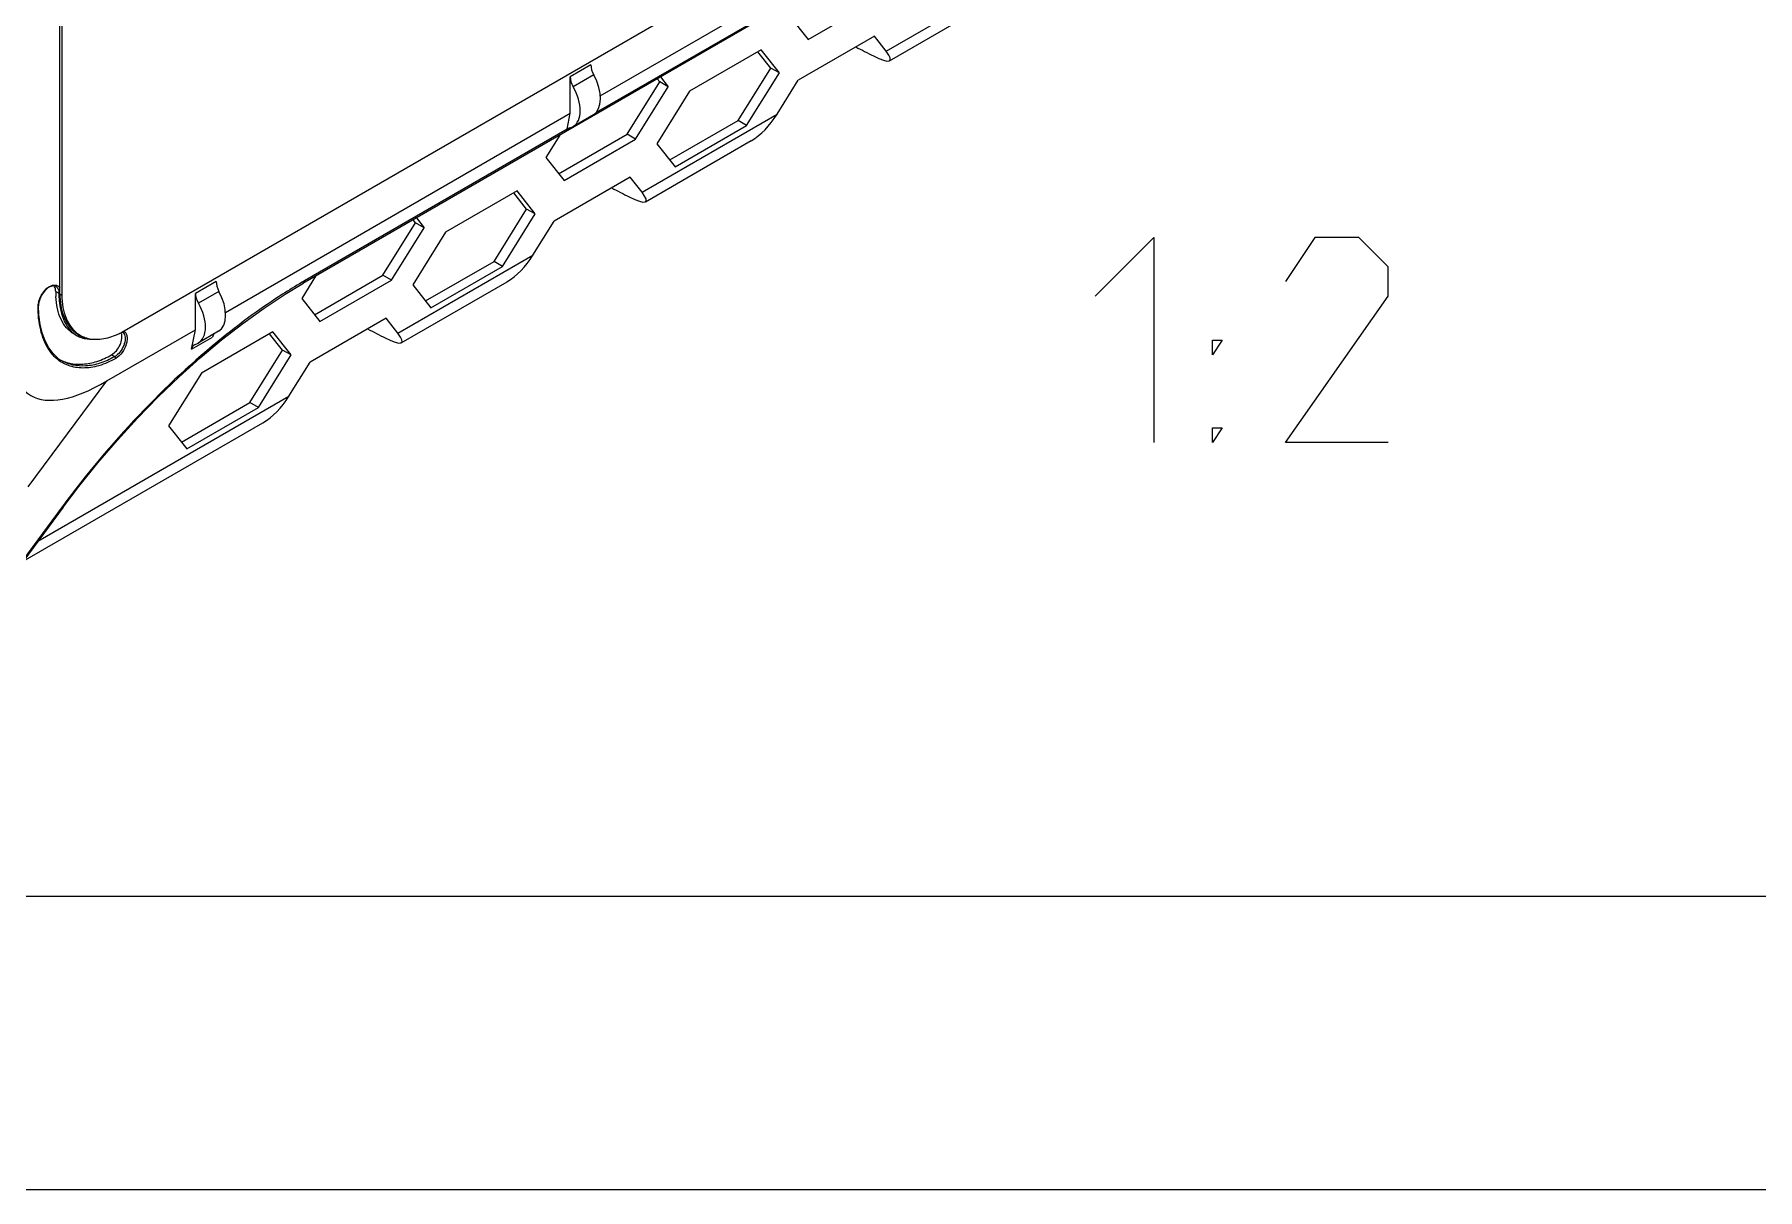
# Model space of a CAD drawing. Header units: millimetres. Extents: x 0 to 594, y 0 to 420.
# Drawn here: x 356.86 to 386.28, y 0 to 19.71 of the extents above; entities that cross this region are included whole.
import ezdxf

# ---------------------------------------------------------------- set-up
doc = ezdxf.new("R2010")
doc.units = ezdxf.units.MM
doc.header["$LTSCALE"] = 32.67
doc.layers.get('0').update_dxf_attribs({"linetype": 'CONTINUOUS'})
doc.layers.add('AUSFORMSCHRAEGEN', color=7, linetype='CONTINUOUS')
doc.layers.add('RUNDUNGEN', color=7, linetype='CONTINUOUS')

msp = doc.modelspace()

# ---------------------------------------------------------------- linework, layer by layer
at = {"color": 7, "linetype": 'CONTINUOUS'}
for p, q in [((357.2929, 15.2856), (357.2929, 35.4532)), ((357.3282, 35.2695), (357.3282, 15.2652)), ((358.3889, 14.6528), (373.4238, 23.3332)), ((366.4042, 18.3423), (366.0528, 18.1393)), ((357.2929, 15.2856), (357.3282, 15.2652)), ((357.6041, 14.6), (357.6395, 14.5796)), ((360.004, 14.6471), (359.6525, 14.4442)), ((589, 5), (20, 5))]:
    msp.add_line(p, q, dxfattribs=at)
at = {"color": 2, "linetype": 'CONTINUOUS'}
msp.add_line((0, 0), (594, 0), dxfattribs=at)
for points in [[(374.9761, 15.2479), (375.9762, 16.2479), (375.9762, 12.7479)], [(379.9762, 12.7479), (378.2262, 12.7479), (379.9762, 15.2479), (379.9762, 15.7479), (379.4762, 16.2479), (378.7262, 16.2479), (378.2262, 15.4979)], [(376.9761, 14.2479), (376.9761, 14.4979), (377.1428, 14.4979), (376.9761, 14.2479)], [(376.9761, 12.7479), (376.9761, 12.9979), (377.1428, 12.9979), (376.9761, 12.7479)]]:
    msp.add_lwpolyline(points, dxfattribs=at)
at = {"color": 7, "linetype": 'CONTINUOUS'}
for centre, radius, start, end in [((357.8514, 15.0246), 0.4915, 229.28978, 236.32578), ((357.8393, 15.0071), 0.4702, 236.37373, 239.99359), ((357.8757, 14.9885), 0.4722, 235.04942, 239.98677), ((357.913, 15.1585), 0.6474, 266.07822, 268.32877), ((357.8182, 15.6218), 1.1241, 292.25675, 294.30024), ((357.7989, 15.665), 1.1714, 294.29281, 296.26628), ((357.7705, 15.7225), 1.2356, 296.26803, 300.03266)]:
    msp.add_arc(centre, radius, start, end, dxfattribs=at)
for points, knots in [([(357.2929, 15.2856), (357.2929, 15.2204), (357.3023, 15.0947), (357.3475, 14.9187), (357.4216, 14.7678), (357.4919, 14.6856), (357.5308, 14.6521)], [0, 0, 0, 0, 0.2812328, 0.5404342, 0.7786606, 1, 1, 1, 1]), ([(357.3282, 15.2652), (357.3282, 15.1948), (357.3392, 15.0597), (357.3918, 14.8719), (357.4783, 14.7144), (357.5603, 14.6327), (357.6052, 14.6014)], [0, 0, 0, 0, 0.2834559, 0.5428177, 0.7797, 1, 1, 1, 1]), ([(357.6395, 14.5796), (357.6735, 14.5599), (357.7483, 14.5287), (357.828, 14.5154), (357.8687, 14.5126)], [0, 0, 0, 0, 0.490822, 1, 1, 1, 1]), ([(357.8941, 14.5114), (357.9221, 14.5106), (358.0417, 14.5147), (358.1594, 14.5468), (358.244, 14.5815)], [0, 0, 0, 0, 0.2347579, 1, 1, 1, 1])]:
    msp.add_open_spline(points, degree=3, knots=knots, dxfattribs=at)
at = {"layer": 'AUSFORMSCHRAEGEN', "color": 7, "linetype": 'CONTINUOUS'}
for p, q in [((366.5223, 18.6648), (373.3444, 22.6035)), ((373.291, 22.3321), (366.4527, 18.384)), ((371.4039, 19.4265), (373.7095, 20.7576)), ((370.0711, 19.6266), (371.2932, 20.3322)), ((369.7603, 20.0212), (370.0711, 19.6266)), ((369.2696, 19.4527), (368.0472, 18.747)), ((369.5804, 19.0583), (369.2696, 19.4527)), ((371.2026, 19.6842), (369.904, 18.9344)), ((371.4039, 19.4265), (371.2026, 19.6842)), ((366.3627, 19.1938), (366.0091, 18.9897)), ((368.876, 18.2463), (369.4331, 19.1398)), ((369.4331, 19.1398), (369.2125, 19.4197)), ((369.5804, 19.0583), (369.4331, 19.1398)), ((366.0091, 18.3685), (366.0091, 18.9897)), ((366.4105, 19.0236), (366.0595, 18.821)), ((366.9797, 18.0107), (367.5366, 18.9038)), ((367.5366, 18.9038), (367.495, 18.9567)), ((367.6839, 18.8224), (367.5366, 18.9038)), ((367.5521, 18.9897), (367.6839, 18.8224)), ((369.0211, 18.1612), (369.5804, 19.0583)), ((369.5411, 18.351), (369.904, 18.9344)), ((367.1248, 17.9255), (367.6839, 18.8224)), ((368.0472, 18.747), (367.4879, 17.8499)), ((360.1222, 14.9697), (366.0091, 18.3685)), ((365.9472, 18.073), (366.3039, 18.2789)), ((365.9557, 18.0971), (366.0091, 18.3685)), ((367.2355, 17.0199), (369.5411, 18.351)), ((367.7072, 17.5715), (368.876, 18.2463)), ((369.0211, 18.1612), (368.876, 18.2463)), ((365.9557, 18.0971), (361.4705, 15.5076)), ((365.829, 17.9948), (365.5919, 17.6146)), ((365.8113, 17.3361), (366.9797, 18.0107)), ((366.0033, 18.1186), (366.0532, 18.1397)), ((367.1248, 17.9255), (366.9797, 18.0107)), ((367.7987, 17.4555), (369.0211, 18.1612)), ((365.9027, 17.22), (367.1248, 17.9255)), ((367.4879, 17.8499), (367.7987, 17.4555)), ((365.5919, 17.6146), (365.9027, 17.22)), ((367.0342, 17.2776), (365.7356, 16.5278)), ((367.2355, 17.0199), (367.0342, 17.2776)), ((365.1009, 17.046), (363.8786, 16.3402)), ((365.2644, 16.733), (365.0438, 17.013)), ((365.4117, 16.6515), (365.1009, 17.046)), ((362.8113, 15.6041), (363.3682, 16.4972)), ((363.3682, 16.4972), (363.3266, 16.5501)), ((363.5155, 16.4158), (363.3682, 16.4972)), ((363.3837, 16.5831), (363.5155, 16.4158)), ((364.7074, 15.8396), (365.2644, 16.733)), ((364.8524, 15.7545), (365.4117, 16.6515)), ((365.4117, 16.6515), (365.2644, 16.733)), ((365.3727, 15.9444), (365.7356, 16.5278)), ((362.9564, 15.5189), (363.5155, 16.4158)), ((363.8786, 16.3402), (363.3193, 15.4431)), ((363.0671, 14.6133), (365.3727, 15.9444)), ((361.6429, 14.9295), (362.8113, 15.6041)), ((362.9564, 15.5189), (362.8113, 15.6041)), ((363.5386, 15.1648), (364.7074, 15.8396)), ((363.63, 15.0487), (364.8524, 15.7545)), ((364.8524, 15.7545), (364.7074, 15.8396)), ((359.9624, 15.4987), (359.6089, 15.2946)), ((360.0102, 15.3285), (359.6592, 15.1258)), ((361.6606, 15.5882), (361.4235, 15.208)), ((361.7343, 14.8134), (362.9564, 15.5189)), ((363.3193, 15.4431), (363.63, 15.0487)), ((359.6089, 14.6734), (359.6089, 15.2946)), ((361.4235, 15.208), (361.7343, 14.8134)), ((362.8658, 14.871), (361.5672, 14.1212)), ((363.0671, 14.6133), (362.8658, 14.871)), ((357.535, 14.6022), (357.5889, 14.5726)), ((358.0949, 13.7993), (359.6089, 14.6734)), ((359.5435, 14.3408), (359.6089, 14.6734)), ((359.5435, 14.3408), (359.9003, 14.5469)), ((359.593, 14.4179), (359.653, 14.4446)), ((360.9323, 14.6392), (359.7099, 13.9335)), ((361.0958, 14.3263), (360.8752, 14.6062)), ((361.243, 14.2448), (360.9323, 14.6392)), ((360.5387, 13.4328), (361.0958, 14.3263)), ((360.6838, 13.3477), (361.243, 14.2448)), ((361.243, 14.2448), (361.0958, 14.3263)), ((359.7099, 13.9335), (359.1506, 13.0364)), ((361.2043, 13.5378), (361.5672, 14.1212)), ((356.9181, 11.0632), (361.2043, 13.5378)), ((359.3699, 12.758), (360.5387, 13.4328)), ((359.4614, 12.642), (360.6838, 13.3477)), ((360.6838, 13.3477), (360.5387, 13.4328)), ((359.1506, 13.0364), (359.4614, 12.642))]:
    msp.add_line(p, q, dxfattribs=at)
for centre, radius, start, end in [((358.7415, 15.3279), 1.5193, 179.97649, 183.255), ((358.2261, 14.5716), 0.1251, 21.00293, 26.25561)]:
    msp.add_arc(centre, radius, start, end, dxfattribs=at)
for centre, major_axis, ratio, start_param, end_param in [((334.7496, 55.4544), (54.1298, -40.762), 0.1545321, -0.7299881, -0.7225942), ((370.6031, 19.9249), (0.8661, -0.6522), 0.1545321, 5.5605911, 6.8058074), ((366.5348, 19.0891), (-0.1202, 0.2193), 0.5620467, 0.7978276, 1.5614613), ((366.1905, 18.8903), (-0.13, 0.2136), 0.592263, 0.7716118, 1.5352455), ((366.112, 18.8664), (-0.2885, 0.5262), 0.5620467, -3.1277911, -1.5801314), ((365.745, 18.6545), (-0.3121, 0.5126), 0.592263, -3.1540069, -1.6063472), ((368.955, 18.9733), (0.3963, 1.1483), 0.6593868, -2.4918931, -1.9038023), ((366.1109, 17.8953), (-0.13, 0.2136), 0.592263, 6.1190328, 6.6090415), ((365.849, 18.1796), (-0.078, 0.1281), 0.592263, -2.8157364, -2.5672031), ((330.5812, 53.0478), (54.1298, -40.762), 0.1545321, -0.7299881, -0.7225942), ((366.4348, 17.5183), (0.8661, -0.6522), 0.1545321, 5.5605911, 6.8058074), ((364.7866, 16.5667), (0.3963, 1.1483), 0.6593868, -2.4918931, -1.9038023), ((360.1346, 15.394), (-0.1202, 0.2193), 0.5620467, 0.7978276, 1.5614613), ((359.7118, 15.1712), (-0.2885, 0.5262), 0.5620467, -3.1277861, -1.5801314), ((359.7903, 15.1952), (-0.13, 0.2136), 0.592263, 0.7716118, 1.5352455), ((359.3448, 14.9593), (-0.3121, 0.5126), 0.592263, -3.1540019, -1.6063472), ((360.0692, 14.4042), (-0.1202, 0.2193), 0.5620467, 0.2482607, 0.6006054), ((326.4128, 50.6412), (54.1298, -40.762), 0.1545321, -0.7299881, -0.7225942), ((362.2664, 15.1117), (0.8661, -0.6522), 0.1545321, 5.5605911, 6.8058074), ((359.7213, 14.2034), (-0.13, 0.2136), 0.592263, -0.0129702, 0.5743896), ((360.6182, 14.1601), (0.3963, 1.1483), 0.6593868, -2.4918931, -1.9038023)]:
    msp.add_ellipse(centre, major_axis=major_axis, ratio=ratio, start_param=start_param, end_param=end_param, dxfattribs=at)
for points, knots in [([(357.2221, 15.3285), (357.2221, 15.3378), (357.2202, 15.3707), (357.2091, 15.4043), (357.1941, 15.4227)], [0, 0, 0, 0, 0.2821941, 1, 1, 1, 1]), ([(357.535, 14.6022), (357.4871, 14.6285), (357.3981, 14.7021), (357.3048, 14.8546), (357.2458, 15.0385), (357.2286, 15.1718), (357.2246, 15.2416)], [0, 0, 0, 0, 0.221524, 0.4571997, 0.7164047, 1, 1, 1, 1]), ([(358.1767, 14.2466), (358.2078, 14.2646), (358.2649, 14.3164), (358.3252, 14.4132), (358.357, 14.517), (358.3538, 14.5879), (358.3429, 14.6164)], [0, 0, 0, 0, 0.2502793, 0.5260821, 0.7869949, 1, 1, 1, 1]), ([(357.2658, 14.1816), (357.3259, 14.1452), (357.464, 14.0915), (357.6937, 14.0779), (357.9389, 14.1283), (358.0978, 14.201), (358.1767, 14.2466)], [0, 0, 0, 0, 0.2208388, 0.4557753, 0.7136094, 1, 1, 1, 1])]:
    msp.add_open_spline(points, degree=3, knots=knots, dxfattribs=at)
at = {"layer": 'RUNDUNGEN', "color": 7, "linetype": 'CONTINUOUS'}
for p, q in [((389.4689, 31.6432), (361.4414, 15.4617)), ((371.4602, 19.265), (373.2665, 20.3078)), ((367.2918, 16.8584), (369.0981, 17.9012)), ((357.2221, 15.3285), (357.2764, 15.2982)), ((363.1234, 14.4518), (364.9297, 15.4946)), ((356.9344, 14.9267), (356.928, 15.083)), ((357.5889, 14.5726), (357.5899, 14.5721)), ((357.5899, 14.572), (357.6299, 14.5525)), ((358.1767, 14.2466), (358.2301, 14.2147)), ((356.7527, 11.9907), (358.0949, 13.7993)), ((356.6671, 10.7243), (360.7613, 13.088)), ((357.3341, 11.6526), (356.4031, 10.3952)), ((357.3506, 11.6474), (356.4197, 10.3901)), ((357.3375, 11.6573), (357.3341, 11.6526))]:
    msp.add_line(p, q, dxfattribs=at)
for points in [[(359.6914, 14.1949), (360.0551, 14.4997), (360.4194, 14.7832), (360.7824, 15.0442), (361.1426, 15.2815), (361.4414, 15.4617)], [(357.2606, 14.1898), (357.1783, 14.2669), (357.1028, 14.3672), (357.0401, 14.485), (356.9909, 14.6186), (356.9555, 14.7664), (356.9344, 14.9267)], [(357.6299, 14.5525), (357.7118, 14.5252), (357.7977, 14.5115), (357.8863, 14.5106), (357.8942, 14.5116)], [(357.3506, 11.6474), (357.6185, 11.9993), (357.9425, 12.4007), (358.2773, 12.7902), (358.6212, 13.166), (358.9727, 13.5265), (359.33, 13.87), (359.6914, 14.1949)]]:
    msp.add_lwpolyline(points, dxfattribs=at)
for centre, radius, start, end in [((365.9873, 7.6844), 9.0335, 120.00068, 120.30412), ((357.2732, 15.0645), 0.353, 166.53266, 172.73876), ((358.7877, 15.2975), 1.5113, 179.97108, 183.60374), ((357.8385, 14.9812), 0.4539, 227.45267, 235.72068), ((357.8062, 14.9681), 0.4513, 235.76553, 241.21775), ((357.8304, 14.9702), 0.4402, 235.77799, 238.63694), ((357.8343, 14.9766), 0.4477, 238.64808, 243.82208), ((357.8378, 14.9836), 0.4555, 243.81232, 244.70949), ((357.8461, 15.0025), 0.4761, 244.78073, 253.78604)]:
    msp.add_arc(centre, radius, start, end, dxfattribs=at)
msp.add_ellipse((401.4715, 90.9296), major_axis=(44.6734, 77.3766), ratio=0.0807741, start_param=-3.2805954, end_param=-3.0025913, dxfattribs=at)
for points, knots in [([(356.9299, 15.1467), (356.9446, 15.2085), (356.9995, 15.3189), (357.0929, 15.4046), (357.1458, 15.4257)], [0, 0, 0, 0, 0.5270886, 1, 1, 1, 1]), ([(357.1234, 15.4065), (357.0782, 15.3841), (356.9993, 15.3068), (356.9513, 15.2096), (356.9377, 15.1556)], [0, 0, 0, 0, 0.4750018, 1, 1, 1, 1]), ([(357.2228, 15.4142), (357.2167, 15.4175), (357.184, 15.4291), (357.1476, 15.4184), (357.1234, 15.4065)], [0, 0, 0, 0, 0.2052536, 1, 1, 1, 1]), ([(357.1458, 15.4257), (357.1731, 15.4366), (357.2194, 15.4443), (357.2704, 15.417), (357.2869, 15.395), (357.2933, 15.3829)], [0, 0, 0, 0, 0.5232229, 0.7558965, 1, 1, 1, 1]), ([(357.2228, 15.4141), (357.2402, 15.4046), (357.2705, 15.3678), (357.2764, 15.3226), (357.2764, 15.2982)], [0, 0, 0, 0, 0.4488047, 1, 1, 1, 1]), ([(361.4291, 15.4835), (361.3165, 15.4177), (360.8509, 15.132), (360.4085, 14.8091), (360.0846, 14.5483)], [0, 0, 0, 0, 0.2387276, 1, 1, 1, 1]), ([(361.4415, 15.4617), (361.4451, 15.4638), (361.46, 15.4752), (361.4678, 15.4936), (361.4705, 15.5076)], [0, 0, 0, 0, 0.2314229, 1, 1, 1, 1]), ([(357.2356, 14.1825), (357.1824, 14.229), (357.061, 14.3767), (356.9452, 14.6844), (356.9207, 14.9379), (356.9207, 15.0728)], [0, 0, 0, 0, 0.2186683, 0.582278, 1, 1, 1, 1]), ([(356.9377, 15.1556), (356.9361, 15.1493), (356.9308, 15.1255), (356.928, 15.101), (356.928, 15.083)], [0, 0, 0, 0, 0.2648123, 1, 1, 1, 1]), ([(357.2794, 15.2025), (357.2827, 15.1512), (357.3039, 14.9688), (357.37, 14.7843), (357.4559, 14.6826)], [0, 0, 0, 0, 0.278575, 1, 1, 1, 1]), ([(360.0846, 14.5483), (359.5757, 14.1386), (358.5991, 13.2262), (357.7415, 12.2025), (357.3375, 11.6573)], [0, 0, 0, 0, 0.4905303, 1, 1, 1, 1]), ([(357.6846, 14.533), (357.699, 14.5288), (357.7591, 14.514), (357.8217, 14.5099), (357.8685, 14.5121)], [0, 0, 0, 0, 0.2425295, 1, 1, 1, 1]), ([(358.384, 14.6114), (358.4016, 14.5863), (358.4154, 14.5121), (358.388, 14.4005), (358.3264, 14.2929), (358.2644, 14.2345), (358.2301, 14.2147)], [0, 0, 0, 0, 0.2001608, 0.4585491, 0.7415755, 1, 1, 1, 1]), ([(358.3859, 14.649), (358.3997, 14.641), (358.4247, 14.6153), (358.4427, 14.5614), (358.4442, 14.4964), (358.4241, 14.3985), (358.3651, 14.2835), (358.2901, 14.209), (358.2474, 14.1843)], [0, 0, 0, 0, 0.0871729, 0.186965, 0.3047052, 0.4388652, 0.7302382, 1, 1, 1, 1]), ([(358.2474, 14.1843), (358.1566, 14.1319), (357.9748, 14.0512), (357.6951, 14.0075), (357.4394, 14.0464), (357.2953, 14.1303), (357.2356, 14.1825)], [0, 0, 0, 0, 0.2922644, 0.5482549, 0.7789406, 1, 1, 1, 1]), ([(358.2301, 14.2147), (358.15, 14.1685), (357.9899, 14.0954), (357.7438, 14.0457), (357.5153, 14.0601), (357.3782, 14.1134), (357.3185, 14.1497)], [0, 0, 0, 0, 0.2901189, 0.5477142, 0.7806673, 1, 1, 1, 1]), ([(357.3506, 11.6474), (357.3496, 11.6461), (357.3421, 11.6488), (357.3378, 11.6507), (357.3341, 11.6526)], [0, 0, 0, 0, 0.291591, 1, 1, 1, 1])]:
    msp.add_open_spline(points, degree=3, knots=knots, dxfattribs=at)
for points in [[(356.9207, 15.0728), (356.9207, 15.0849), (356.9215, 15.0971), (356.9231, 15.1091)], [(356.9207, 15.0728), (356.9243, 15.0749), (356.928, 15.0788), (356.928, 15.083)], [(357.2935, 15.2942), (357.2876, 15.2942), (357.2815, 15.2954), (357.2764, 15.2982)], [(357.4559, 14.6826), (357.4839, 14.6494), (357.5164, 14.6194), (357.5523, 14.595)], [(357.4821, 14.6995), (357.4973, 14.6808), (357.5138, 14.6631), (357.5316, 14.6468)], [(357.5899, 14.572), (357.6198, 14.5557), (357.6518, 14.5426), (357.6846, 14.533)], [(358.3584, 14.636), (358.3684, 14.6297), (358.3772, 14.6211), (358.384, 14.6114)], [(358.2474, 14.1843), (358.2474, 14.196), (358.2401, 14.2087), (358.2301, 14.2147)]]:
    msp.add_open_spline(points, degree=3, dxfattribs=at)

doc.saveas('drawing.dxf')
